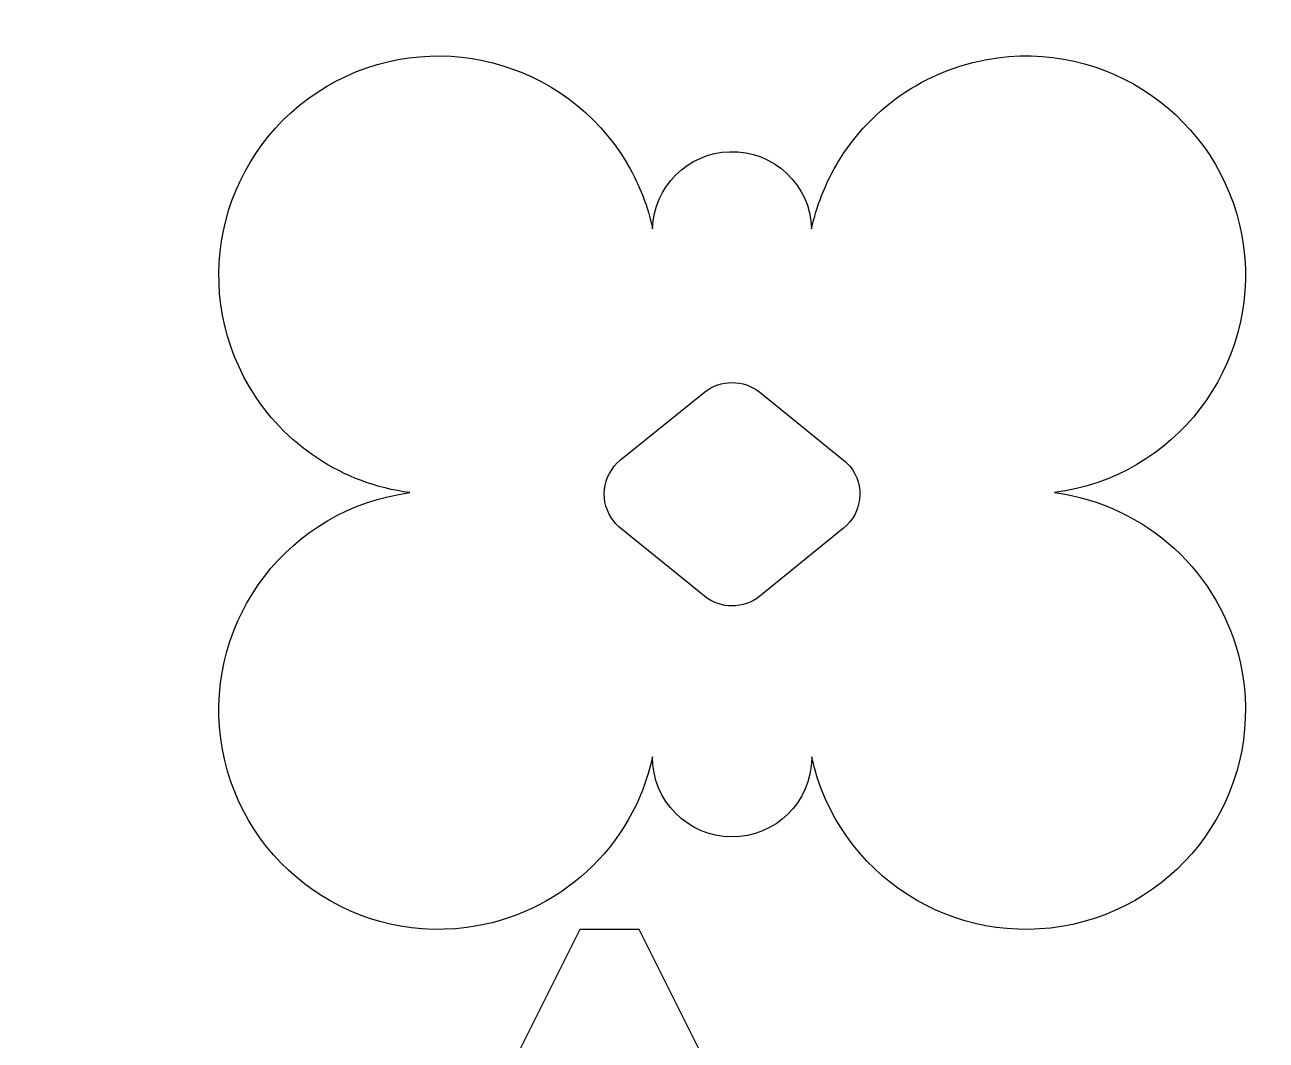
# Model space of a CAD drawing. Header units: millimetres. Extents: x 142 to 292, y 60 to 238.
# Drawn here: x 141.5 to 226.4, y 156.8 to 226.2 of the extents above; entities that cross this region are included whole.
import ezdxf

# ---------------------------------------------------------------- set-up
doc = ezdxf.new("R2010")
doc.units = ezdxf.units.MM
doc.header["$MEASUREMENT"] = 0
doc.layers.get('0').update_dxf_attribs({"lineweight": 0})

msp = doc.modelspace()

# ---------------------------------------------------------------- linework, layer by layer
at = {"color": 18, "lineweight": 25, "true_color": 0x000000}
msp.add_lwpolyline([(141.536, 96.336), (174.491, 102.927), (173.536, 94.336), (177.536, 84.336), (186.536, 84.336), (189.536, 94.336), (188.518, 102.94), (221.536, 96.336), (221.536, 113.336), (201.536, 119.336), (201.536, 129.336), (221.536, 135.336), (221.536, 152.336), (187.559, 145.541), (188.536, 154.336), (183.536, 164.336), (179.491, 164.336), (174.491, 154.336), (175.467, 145.55), (141.536, 152.336), (141.536, 136.003), (161.536, 129.336), (161.536, 119.336), (141.536, 112.669)], close=True, dxfattribs=at)
for points, knots in [([(197.026, 216.619), (196.24, 215.266), (195.67, 213.798), (195.338, 212.269), (195.245, 215.272), (192.736, 217.63), (189.734, 217.537), (186.862, 217.448), (184.554, 215.141), (184.465, 212.269), (184.133, 213.798), (183.564, 215.266), (182.778, 216.619), (182.778, 216.619), (182.717, 216.724), (182.717, 216.724), (178.499, 223.854), (169.299, 226.214), (162.169, 221.996), (155.039, 217.778), (152.679, 208.579), (156.897, 201.449), (159.246, 197.479), (163.29, 194.811), (167.863, 194.213), (159.649, 193.139), (153.86, 185.61), (154.933, 177.396), (156.007, 169.181), (163.536, 163.392), (171.751, 164.466), (178.028, 165.286), (183.115, 169.96), (184.463, 176.145), (184.438, 173.142), (186.854, 170.687), (189.857, 170.662), (192.861, 170.637), (195.316, 173.052), (195.341, 176.056), (195.341, 176.086), (195.341, 176.116), (195.341, 176.145), (197.105, 168.051), (205.096, 162.919), (213.191, 164.683), (221.285, 166.447), (226.417, 174.439), (224.653, 182.533), (223.305, 188.719), (218.218, 193.392), (211.941, 194.213), (220.155, 195.286), (225.944, 202.816), (224.87, 211.03), (223.797, 219.245), (216.267, 225.033), (208.053, 223.96), (203.48, 223.362), (199.435, 220.694), (197.087, 216.724), (197.087, 216.724), (197.026, 216.619), (197.026, 216.619)], [0, 0, 0, 0, 1, 1, 1, 2, 2, 2, 3, 3, 3, 4, 4, 4, 5, 5, 5, 6, 6, 6, 7, 7, 7, 8, 8, 8, 9, 9, 9, 10, 10, 10, 11, 11, 11, 12, 12, 12, 13, 13, 13, 14, 14, 14, 15, 15, 15, 16, 16, 16, 17, 17, 17, 18, 18, 18, 19, 19, 19, 20, 20, 20, 21, 21, 21, 21]), ([(191.786, 201.079), (190.687, 201.967), (189.117, 201.968), (188.017, 201.08), (188.017, 201.08), (182.274, 196.447), (182.274, 196.447), (180.985, 195.407), (180.783, 193.518), (181.823, 192.228), (181.956, 192.064), (182.106, 191.914), (182.27, 191.781), (182.27, 191.781), (188.013, 187.131), (188.013, 187.131), (189.114, 186.239), (190.689, 186.24), (191.79, 187.133), (191.79, 187.133), (197.524, 191.782), (197.524, 191.782), (198.81, 192.826), (199.008, 194.715), (197.964, 196.002), (197.832, 196.165), (197.683, 196.314), (197.52, 196.446), (197.52, 196.446), (191.786, 201.079), (191.786, 201.079)], [0, 0, 0, 0, 1, 1, 1, 2, 2, 2, 3, 3, 3, 4, 4, 4, 5, 5, 5, 6, 6, 6, 7, 7, 7, 8, 8, 8, 9, 9, 9, 10, 10, 10, 10])]:
    msp.add_open_spline(points, degree=3, knots=knots, dxfattribs=at)

doc.saveas('drawing.dxf')
